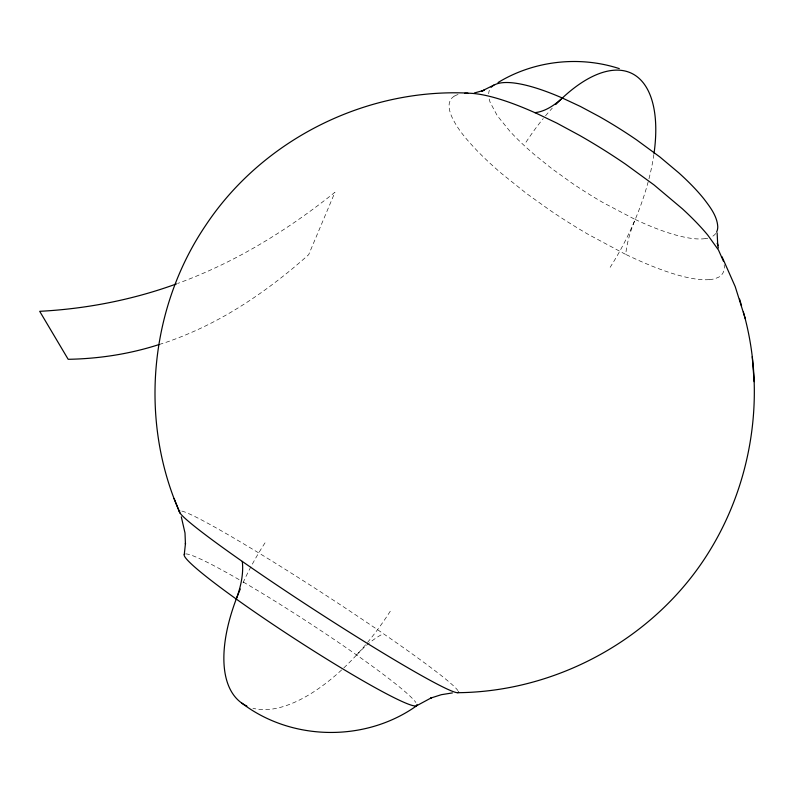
<?xml version="1.0" encoding="UTF-8"?>
<svg xmlns="http://www.w3.org/2000/svg" width="794" height="794" viewBox="0 0 794 794"><rect width="100%" height="100%" fill="white"/><g stroke="black" fill="none" stroke-linecap="round" stroke-linejoin="round"><path stroke-width="0.6" stroke-dasharray="3.97 2.98" d="M454.247 95.985L451.29 98.625L449.583 102.039A165.628 41.129 32.6 0 0 451.578 116.281C457.314 129.134 466.852 139.794 476.39 149.957A166.115 41.328 32.6 0 0 501.6 173.549L526.72 193.667L550.441 210.589A165.073 41.06 32.6 0 0 588.056 234.28L625.722 254.437A66.1 26.996 -64 0 1 635.19 219.491L603.311 202.758A137.025 36.713 32.6 0 1 571.531 182.789L551.572 168.427L534.541 154.711A137.66 36.881 32.6 0 1 509.798 131.139L497.272 115.686L490.166 102.386A137.332 36.732 32.6 0 1 488.945 97.821M159.217 344.497L165.132 342.651A492.647 342.145 -72.5 0 0 224.434 316.002C254.755 298.862 282.733 277.84 308.687 254.676L334.969 192.247C303.447 217.516 269.771 240.175 233.863 258.755A901.081 613.583 -87.7 0 1 177.588 283.488M705.479 238.716L707.752 238.269M709.33 279.766L714.58 278.863L718.749 277.146A165.509 41.08 32.7 0 0 724.346 267.131L724.207 264.759M181.806 511.078A166.313 9.23 33 0 1 325.58 595.093A166.313 9.23 33 0 1 457.89 690.591M356.566 654.99A68.691 28.723 -55.4 0 1 383.423 633.711M185.677 553.904A138.652 10.58 33 0 1 239.987 580.146M243.222 582.022A138.652 10.58 33 0 1 415.867 702.501M390.281 611.201A151.336 71.103 -56 0 1 252.919 708.258M243.024 582.796A151.336 71.103 -56 0 1 265.196 542.58M705.31 238.597A133.412 35.67 32.6 0 1 635.16 219.432M488.687 93.752A137.332 36.732 32.6 0 1 489.402 90.228M454.456 96.134A160.725 39.899 32.6 0 1 458.813 94.288M709.131 279.627A160.646 39.859 32.6 0 1 625.682 254.368M715.741 233.466A137.253 36.703 32.6 0 1 711.642 236.85M653.879 154.483A147.237 67.43 -64.1 0 1 610.149 267.31M526.025 142.186A147.237 67.43 -64.1 0 1 543.255 118.554M545.488 115.855A147.237 67.43 -64.1 0 1 552.277 108.153"/><path stroke-width="1.19" d="M717.141 232.91L717.766 245.733L717.339 243.014L718.371 248.115M184.268 554.48L185.488 543.354L185.439 544.108L185.002 532.982L181.3 516.825M491.139 87.29L493.898 85.008M416.532 705.866C365.349 742.291 291.487 741.249 241.594 702.958M416.81 705.658L431.509 697.728L430.795 698.055L441.345 694.69L452.401 692.924M493.431 85.295L481.819 91.042L484.28 90.238L474.395 92.958M498.037 82.546C533.955 60.642 579.352 55.54 619.3 68.621M159.217 344.497C129.849 354.015 99.022 358.759 68.175 359.305L39.7 311.317C80.948 309.164 121.929 301.839 161.242 289.135A901.081 613.583 -87.7 0 0 176.437 283.915M457.602 692.696C558.539 691.872 656.985 636.967 709.707 550.699C753.049 480.191 765.992 391.641 743.353 311.943M467.934 93.116C365.508 88.194 262.556 139.625 205.795 225.218C149.461 308.271 139.019 419.52 179.305 511.445M494.076 85.137A133.471 35.7 32.6 0 1 562.42 98.059L580.404 106.465L599.172 116.5A136.558 36.464 32.6 0 1 636.659 139.933L659.814 156.914L678.791 172.844A137.193 36.633 32.6 0 1 703.911 198.887C710.124 207.065 717.101 215.958 717.756 226.627A137.253 36.703 32.6 0 1 716.625 231.997M722.014 256.75L735.204 286.604L745.258 318.573M174.085 498.503L179.96 513.023M723.473 261.286L718.501 250.06L707.791 235.133A165.39 40.98 32.7 0 0 682.393 208.812L653.958 184.873L625.573 164.189A164.398 40.732 32.6 0 0 579.699 135.466L556.842 123.11L534.977 112.629A83.261 41.06 -67.6 0 0 562.37 97.99M739.601 299.11L741.556 305.879M752.246 356.714L754.171 381.676M458.475 691.822A166.313 9.23 33 0 1 314.017 609.603A166.313 9.23 33 0 1 179.831 510.929M242.279 561.427A86.457 44.811 -53 0 1 236.265 599.013M416.919 704.476A138.652 10.58 33 0 1 297.968 640.877A138.652 10.58 33 0 1 184.585 554.162M246.884 706.065A151.336 71.103 -56 0 1 240.274 589.029M464.629 93.325A160.725 39.899 32.6 0 1 535.037 112.728M555.711 104.53A147.237 67.43 -64.1 0 1 654.028 153.401"/></g></svg>
